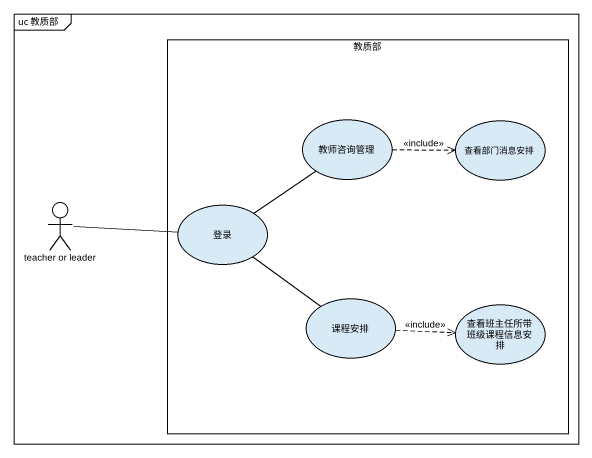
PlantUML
@startuml
mainframe uc 教质部
rectangle 教质部 {
  usecase 教师咨询管理
  usecase 查看部门消息安排
  usecase 登录
  usecase 课程安排
  usecase 查看班主任所带班级课程信息安排
}
actor "teacher or leader" as teacher_or_leader
教师咨询管理 .right.> 查看部门消息安排 : <<include>>
teacher_or_leader -right- 登录
登录 -up- 教师咨询管理
登录 -- 课程安排
课程安排 .right.> 查看班主任所带班级课程信息安排 : <<include>>
@enduml
